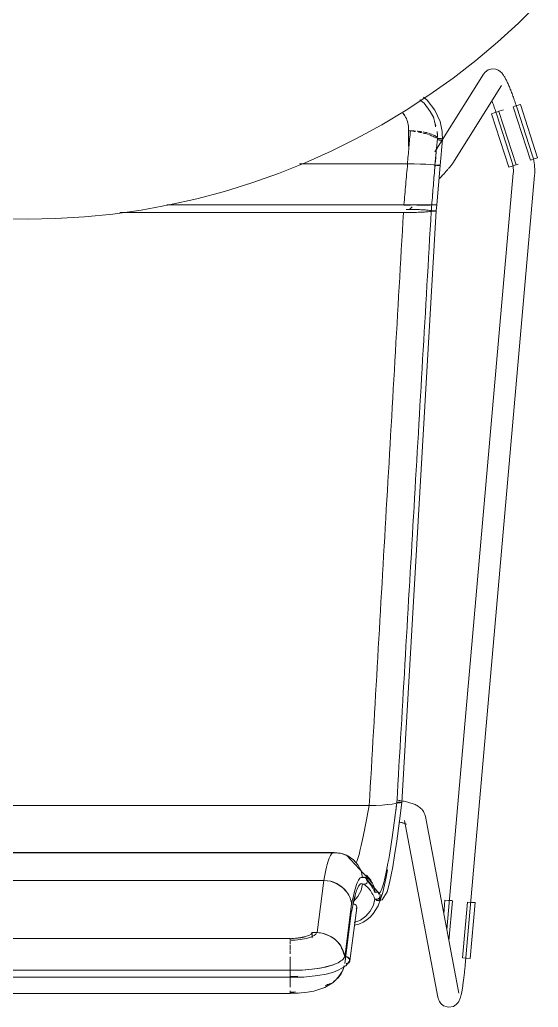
# Model space of a CAD drawing. Header units: millimetres. Extents: x 155927 to 295199, y -4084 to 97293.
# Drawn here: x 159744 to 160035, y 19266 to 19820 of the extents above; entities that cross this region are included whole.
import ezdxf

# ---------------------------------------------------------------- set-up
doc = ezdxf.new("R2010")
doc.units = ezdxf.units.MM
doc.header["$MEASUREMENT"] = 0
doc.layers.add('I-FURN', color=8, linetype='CONTINUOUS', lineweight=9)

msp = doc.modelspace()

# ---------------------------------------------------------------- linework, layer by layer
at = {"layer": 'I-FURN'}
for p, q in [((160024.15, 19818.05), (160035.52, 19829.31)), ((160012.33, 19807.27), (160024.15, 19818.05)), ((160000.09, 19796.96), (160012.33, 19807.27)), ((159987.46, 19787.15), (160000.09, 19796.96)), ((160005.36, 19790.48), (160004.47, 19789.36)), ((160005.36, 19790.48), (160007.1, 19791.71)), ((160007.1, 19791.71), (160009.32, 19792.29)), ((160009.32, 19792.29), (160011.3, 19792.12)), ((160011.3, 19792.12), (160012.68, 19791.6)), ((160012.68, 19791.6), (160013.59, 19791.03)), ((160013.59, 19791.03), (160014.22, 19790.51)), ((160014.22, 19790.51), (160014.68, 19790.05)), ((160014.68, 19790.05), (160015.05, 19789.62)), ((159974.43, 19777.85), (159987.46, 19787.15)), ((160004.47, 19789.36), (159981.44, 19752.6)), ((160015.05, 19789.62), (160015.37, 19789.22)), ((160015.37, 19789.22), (160015.64, 19788.83)), ((160015.64, 19788.83), (160015.9, 19788.44)), ((160015.9, 19788.44), (160016.14, 19788.05)), ((160016.14, 19788.05), (160016.38, 19787.65)), ((160016.38, 19787.65), (160016.61, 19787.24)), ((160016.61, 19787.24), (160016.84, 19786.82)), ((160016.84, 19786.82), (160017.06, 19786.37)), ((160017.06, 19786.37), (160017.29, 19785.92)), ((160017.29, 19785.92), (160017.53, 19785.44)), ((160017.53, 19785.44), (160017.76, 19784.95)), ((160017.76, 19784.95), (160017.99, 19784.44)), ((160017.99, 19784.44), (160018.23, 19783.92)), ((159987.33, 19739.41), (160014.64, 19782.99)), ((160018.23, 19783.92), (160018.47, 19783.37)), ((160018.47, 19783.37), (160018.71, 19782.81)), ((160018.71, 19782.81), (160018.96, 19782.23)), ((160018.96, 19782.23), (160019.21, 19781.64)), ((160019.21, 19781.64), (160019.45, 19781.02)), ((160019.45, 19781.02), (160019.71, 19780.4)), ((160019.71, 19780.4), (160019.96, 19779.76)), ((160019.96, 19779.76), (160020.21, 19779.11)), ((160020.21, 19779.11), (160020.46, 19778.44)), ((159961.05, 19769.09), (159974.43, 19777.85)), ((159968.72, 19775.02), (159971.11, 19773.02)), ((159970.74, 19776.37), (159972.85, 19774.69)), ((159972.85, 19774.69), (159977.18, 19769.16)), ((160009.27, 19774.1), (160009.51, 19773.48)), ((160009.51, 19773.48), (160009.74, 19772.85)), ((160020.46, 19778.44), (160020.72, 19777.76)), ((160020.72, 19777.76), (160020.97, 19777.07)), ((160020.97, 19777.07), (160021.23, 19776.38)), ((160021.23, 19776.38), (160021.48, 19775.67)), ((160021.48, 19775.67), (160021.74, 19774.95)), ((160021.74, 19774.95), (160021.99, 19774.23)), ((160021.99, 19774.23), (160022.24, 19773.5)), ((160022.24, 19773.5), (160022.49, 19772.77)), ((159947.33, 19760.86), (159961.05, 19769.09)), ((159971.11, 19773.02), (159974.61, 19768.45)), ((159974.61, 19768.45), (159976.52, 19764.76)), ((159977.18, 19769.16), (159980.08, 19762.85)), ((160009, 19767.18), (160010.95, 19767.81)), ((160009.74, 19772.85), (160009.98, 19772.2)), ((160009.98, 19772.2), (160010.21, 19771.54)), ((160010.21, 19771.54), (160010.45, 19770.88)), ((160010.45, 19770.88), (160010.68, 19770.2)), ((160010.68, 19770.2), (160010.92, 19769.52)), ((160010.92, 19769.52), (160011.15, 19768.84)), ((160010.95, 19767.81), (160012.92, 19768.44)), ((160011.15, 19768.84), (160011.38, 19768.15)), ((160011.38, 19768.15), (160011.61, 19767.46)), ((160022.73, 19738.48), (160013.04, 19768.48)), ((160015.62, 19769.31), (160013.14, 19768.51)), ((160021.11, 19771.09), (160030.8, 19741.08)), ((160021.23, 19771.13), (160023.2, 19771.76)), ((160022.49, 19772.77), (160022.74, 19772.03)), ((160022.74, 19772.03), (160022.98, 19771.29)), ((160022.98, 19771.29), (160023.13, 19770.84)), ((160031.84, 19744.03), (160023.13, 19770.84)), ((160023.2, 19771.76), (160025.15, 19772.39)), ((160025.15, 19772.39), (160034.84, 19742.39)), ((159980.08, 19762.85), (159981.3, 19757.2)), ((160009, 19767.18), (160018.69, 19737.17)), ((160011.61, 19767.46), (160011.72, 19767.13)), ((160011.72, 19767.13), (160020.43, 19740.32)), ((159933.29, 19753.19), (159947.33, 19760.86)), ((159962.39, 19757.52), (159963.43, 19757.52)), ((159962.44, 19749.01), (159962.44, 19758.76)), ((159981.3, 19757.2), (159981.38, 19751.74)), ((159918.95, 19746.09), (159933.29, 19753.19)), ((159981.2, 19752.22), (159977.16, 19745.78)), ((159980.09, 19738.14), (159981.51, 19752.63)), ((159904.34, 19739.56), (159918.95, 19746.09)), ((160020.43, 19740.32), (160020.62, 19739.68)), ((160032.89, 19741.76), (160030.92, 19741.12)), ((160031.86, 19743.98), (160031.84, 19744.03)), ((160032.19, 19742.88), (160031.86, 19743.98)), ((160032.47, 19741.78), (160032.19, 19742.88)), ((160032.71, 19740.66), (160032.47, 19741.78)), ((160032.91, 19739.54), (160032.71, 19740.66)), ((160034.84, 19742.39), (160032.89, 19741.76)), ((159889.49, 19733.63), (159904.34, 19739.56)), ((159961.74, 19738.97), (159901.25, 19738.97)), ((159901.25, 19738.97), (159961.74, 19738.97)), ((159965.5, 19738.94), (159961.74, 19738.97)), ((159961.86, 19738.97), (159965.5, 19738.94)), ((159965.59, 19738.94), (159969.03, 19738.87)), ((159969.03, 19738.87), (159965.6, 19738.94)), ((159972.13, 19738.75), (159969.03, 19738.87)), ((159969.1, 19738.87), (159972.13, 19738.75)), ((159974.61, 19738.6), (159972.13, 19738.75)), ((159972.17, 19738.75), (159974.61, 19738.6)), ((159976.34, 19738.43), (159974.61, 19738.6)), ((159974.63, 19738.6), (159976.34, 19738.42)), ((159977.24, 19738.23), (159976.34, 19738.43)), ((159976.35, 19738.42), (159977.23, 19738.23)), ((159977.23, 19738.23), (159977.7, 19738.24)), ((159977.71, 19738.24), (159977.24, 19738.23)), ((159977.25, 19738.05), (159977.72, 19738.04)), ((159977.72, 19738.04), (159977.25, 19738.05)), ((159977.7, 19738.24), (159978.2, 19738.24)), ((159978.2, 19738.24), (159977.71, 19738.24)), ((159978.69, 19738.24), (159978.2, 19738.24)), ((159978.2, 19738.24), (159978.69, 19738.24)), ((159978.7, 19738.04), (159978.21, 19738.04)), ((159978.22, 19738.04), (159978.71, 19738.04)), ((159978.26, 19715.94), (159980.08, 19738.14)), ((159979.15, 19738.23), (159978.69, 19738.24)), ((159978.69, 19738.24), (159979.14, 19738.23)), ((159979.16, 19738.05), (159978.7, 19738.04)), ((159978.71, 19738.04), (159979.16, 19738.05)), ((159979.14, 19738.23), (159979.53, 19738.21)), ((159979.53, 19738.21), (159979.15, 19738.23)), ((159979.16, 19738.05), (159979.54, 19738.07)), ((159979.54, 19738.07), (159979.16, 19738.05)), ((159979.83, 19738.19), (159979.53, 19738.21)), ((159979.53, 19738.21), (159979.82, 19738.19)), ((159979.54, 19738.07), (159979.83, 19738.09)), ((159979.83, 19738.09), (159979.54, 19738.07)), ((159980.02, 19738.16), (159979.83, 19738.19)), ((159979.83, 19738.09), (159980.02, 19738.11)), ((159980.02, 19738.11), (159979.83, 19738.09)), ((159980.01, 19738.16), (159980.08, 19738.14)), ((159980.09, 19738.14), (159980.02, 19738.16)), ((159980.02, 19738.11), (159980.09, 19738.14)), ((159980.08, 19738.14), (159980.02, 19738.11)), ((159983.22, 19734.53), (159982.87, 19734.14)), ((159983.57, 19734.9), (159983.22, 19734.53)), ((159983.9, 19735.27), (159983.57, 19734.9)), ((159984.21, 19735.62), (159983.9, 19735.27)), ((159984.51, 19735.95), (159984.21, 19735.62)), ((159984.8, 19736.28), (159984.51, 19735.95)), ((159985.07, 19736.59), (159984.8, 19736.28)), ((159985.33, 19736.88), (159985.07, 19736.59)), ((159985.57, 19737.16), (159985.33, 19736.88)), ((159985.8, 19737.43), (159985.57, 19737.16)), ((159986.02, 19737.68), (159985.8, 19737.43)), ((159986.22, 19737.92), (159986.02, 19737.68)), ((159986.41, 19738.15), (159986.22, 19737.92)), ((159986.59, 19738.37), (159986.41, 19738.15)), ((159986.76, 19738.59), (159986.59, 19738.37)), ((159986.94, 19738.82), (159986.76, 19738.59)), ((159987.12, 19739.08), (159986.94, 19738.82)), ((159987.33, 19739.41), (159987.12, 19739.08)), ((160020.64, 19737.8), (160018.69, 19737.17)), ((160020.62, 19739.68), (160020.79, 19739.04)), ((160022.61, 19738.44), (160020.64, 19737.8)), ((160020.79, 19739.04), (160020.93, 19738.4)), ((160020.93, 19738.4), (160021.04, 19737.74)), ((160021.04, 19737.74), (160021.13, 19737.09)), ((160021.13, 19737.09), (160021.19, 19736.43)), ((160021.19, 19736.43), (160021.23, 19735.77)), ((160021.24, 19735.1), (160021.22, 19734.44)), ((160021.23, 19735.77), (160021.24, 19735.1)), ((160023.99, 19738.88), (160022.83, 19738.51)), ((160033.06, 19738.4), (160032.91, 19739.54)), ((160033.16, 19737.27), (160033.06, 19738.4)), ((160033.22, 19736.13), (160033.16, 19737.27)), ((160033.21, 19733.84), (160033.24, 19734.98)), ((160033.24, 19734.98), (160033.22, 19736.13)), ((159874.4, 19728.29), (159889.49, 19733.63)), ((159980.06, 19731.1), (159979.61, 19730.63)), ((159980.49, 19731.56), (159980.06, 19731.1)), ((159980.91, 19732.01), (159980.49, 19731.56)), ((159981.32, 19732.46), (159980.91, 19732.01)), ((159981.73, 19732.89), (159981.32, 19732.46)), ((159982.12, 19733.32), (159981.73, 19732.89)), ((159982.5, 19733.73), (159982.12, 19733.32)), ((159982.87, 19734.14), (159982.5, 19733.73)), ((160021.17, 19733.75), (159983.88, 19309.25)), ((159994.18, 19289.38), (160033.13, 19732.7)), ((160021.18, 19733.78), (160021.17, 19733.75)), ((160021.22, 19734.44), (160021.18, 19733.78)), ((160033.13, 19732.7), (160033.21, 19733.84)), ((159843.66, 19719.45), (159859.12, 19723.57)), ((159859.12, 19723.57), (159874.4, 19728.29)), ((159828.04, 19715.96), (159843.66, 19719.45)), ((159796.46, 19710.87), (159812.3, 19713.1)), ((159812.3, 19713.1), (159828.04, 19715.96)), ((159826.8, 19716), (159959.79, 19716)), ((159959.79, 19716), (159826.8, 19716)), ((159958.69, 19380.67), (159977.98, 19712.58)), ((159959.79, 19716), (159963.58, 19716)), ((159963.58, 19716), (159959.79, 19716)), ((159963.58, 19715.88), (159959.8, 19715.87)), ((159959.8, 19715.87), (159963.58, 19715.88)), ((159963.32, 19713.44), (159961.07, 19713.47)), ((159963.02, 19713.33), (159964.49, 19714.85)), ((159966.87, 19713.37), (159963.32, 19713.44)), ((159963.58, 19716), (159967.15, 19715.99)), ((159967.15, 19715.99), (159963.58, 19716)), ((159969.99, 19713.24), (159966.87, 19713.37)), ((159970.26, 19715.89), (159967.14, 19715.88)), ((159967.14, 19715.88), (159970.27, 19715.89)), ((159967.15, 19715.99), (159970.28, 19715.98)), ((159970.28, 19715.98), (159967.15, 19715.99)), ((159972.49, 19713.08), (159969.99, 19713.24)), ((159972.76, 19715.9), (159970.26, 19715.89)), ((159970.27, 19715.89), (159972.77, 19715.9)), ((159970.28, 19715.98), (159972.78, 19715.97)), ((159972.78, 19715.97), (159970.28, 19715.98)), ((159974.24, 19712.89), (159972.49, 19713.08)), ((159974.51, 19715.92), (159972.76, 19715.9)), ((159972.77, 19715.9), (159974.52, 19715.92)), ((159974.53, 19715.96), (159972.78, 19715.97)), ((159972.79, 19715.97), (159974.53, 19715.96)), ((159975.14, 19712.68), (159974.24, 19712.89)), ((159974.26, 19712.27), (159975.15, 19712.48)), ((159974.53, 19715.96), (159975.42, 19715.94)), ((159975.42, 19715.94), (159974.53, 19715.96)), ((159975.61, 19712.69), (159975.14, 19712.68)), ((159975.15, 19712.48), (159975.62, 19712.47)), ((159975.88, 19715.93), (159975.41, 19715.93)), ((159975.41, 19715.93), (159975.88, 19715.93)), ((159975.42, 19715.94), (159975.89, 19715.95)), ((159975.89, 19715.95), (159975.42, 19715.94)), ((159976.11, 19712.69), (159975.61, 19712.69)), ((159975.62, 19712.47), (159976.11, 19712.47)), ((159976.38, 19715.93), (159975.88, 19715.93)), ((159975.88, 19715.93), (159976.38, 19715.93)), ((159975.89, 19715.95), (159976.38, 19715.95)), ((159976.39, 19715.95), (159975.89, 19715.95)), ((159976.6, 19712.68), (159976.11, 19712.69)), ((159976.11, 19712.47), (159976.6, 19712.47)), ((159976.38, 19715.95), (159976.87, 19715.95)), ((159976.87, 19715.93), (159976.38, 19715.93)), ((159976.38, 19715.93), (159976.87, 19715.93)), ((159976.88, 19715.95), (159976.39, 19715.95)), ((159977.05, 19712.67), (159976.6, 19712.68)), ((159976.6, 19712.47), (159977.05, 19712.48)), ((159976.87, 19715.95), (159977.33, 19715.94)), ((159977.32, 19715.93), (159976.87, 19715.93)), ((159976.87, 19715.93), (159977.32, 19715.93)), ((159977.33, 19715.94), (159976.88, 19715.95)), ((159977.43, 19712.66), (159977.05, 19712.67)), ((159977.05, 19712.48), (159977.44, 19712.5)), ((159977.7, 19715.93), (159977.32, 19715.93)), ((159977.32, 19715.93), (159977.71, 19715.93)), ((159977.33, 19715.94), (159977.71, 19715.94)), ((159977.71, 19715.94), (159977.33, 19715.94)), ((159977.72, 19712.63), (159977.43, 19712.66)), ((159977.44, 19712.5), (159977.73, 19712.52)), ((159977.71, 19715.94), (159978, 19715.94)), ((159978, 19715.94), (159977.71, 19715.94)), ((159977.91, 19712.61), (159977.72, 19712.63)), ((159977.73, 19712.52), (159977.92, 19712.55)), ((159977.98, 19712.58), (159977.91, 19712.61)), ((159977.92, 19712.55), (159977.98, 19712.58)), ((159978.25, 19715.94), (159977.99, 19712.58)), ((159978.19, 19715.94), (159978.25, 19715.94)), ((159978.25, 19715.94), (159978.19, 19715.94)), ((159978.19, 19715.94), (159978.26, 19715.94)), ((159978.26, 19715.94), (159978.19, 19715.94)), ((159739.94, 19708.08), (159748.58, 19707.99)), ((159748.58, 19707.99), (159764.57, 19708.31)), ((159764.57, 19708.31), (159780.54, 19709.27)), ((159780.54, 19709.27), (159796.46, 19710.87)), ((159800.43, 19711.68), (159959.53, 19711.68)), ((159959.53, 19711.68), (159800.43, 19711.68)), ((159959.53, 19711.68), (159963.31, 19711.71)), ((159963.31, 19711.71), (159966.88, 19711.79)), ((159966.88, 19711.79), (159970.01, 19711.91)), ((159970.01, 19711.91), (159972.51, 19712.08)), ((159972.51, 19712.08), (159974.26, 19712.27)), ((159953.18, 19379.71), (159954.92, 19380.08)), ((159954.92, 19380.08), (159953.19, 19379.72)), ((159955.83, 19380.48), (159954.92, 19380.08)), ((159954.92, 19380.08), (159955.83, 19380.48)), ((159955.83, 19380.48), (159956.3, 19380.46)), ((159956.3, 19380.46), (159955.83, 19380.48)), ((159956.3, 19380.46), (159956.79, 19380.46)), ((159956.8, 19380.46), (159956.3, 19380.46)), ((159956.83, 19380.88), (159956.34, 19380.88)), ((159956.34, 19380.88), (159956.84, 19380.88)), ((159957.17, 19381.8), (159956.44, 19381.9)), ((159956.79, 19380.46), (159957.29, 19380.47)), ((159957.29, 19380.47), (159956.8, 19380.46)), ((159957.32, 19380.87), (159956.83, 19380.88)), ((159956.84, 19380.88), (159957.33, 19380.87)), ((159958.69, 19380.67), (159957.14, 19368.81)), ((159957.88, 19381.69), (159957.17, 19381.8)), ((159957.29, 19380.47), (159957.74, 19380.49)), ((159957.75, 19380.49), (159957.29, 19380.47)), ((159957.78, 19380.85), (159957.32, 19380.87)), ((159957.33, 19380.87), (159957.78, 19380.85)), ((159957.74, 19380.49), (159958.13, 19380.52)), ((159958.13, 19380.52), (159957.75, 19380.49)), ((159958.15, 19380.82), (159957.78, 19380.85)), ((159957.78, 19380.85), (159958.16, 19380.82)), ((159958.13, 19380.52), (159958.43, 19380.57)), ((159958.43, 19380.57), (159958.13, 19380.52)), ((159958.44, 19380.77), (159958.15, 19380.82)), ((159958.16, 19380.82), (159958.45, 19380.77)), ((159958.43, 19380.57), (159958.62, 19380.62)), ((159958.62, 19380.62), (159958.43, 19380.57)), ((159958.63, 19380.72), (159958.44, 19380.77)), ((159958.45, 19380.77), (159958.63, 19380.72)), ((159959.28, 19381.45), (159958.59, 19381.58)), ((159958.62, 19380.62), (159958.69, 19380.67)), ((159958.69, 19380.67), (159958.62, 19380.62)), ((159958.69, 19380.67), (159958.63, 19380.72)), ((159958.63, 19380.72), (159958.69, 19380.67)), ((159959.96, 19381.32), (159959.28, 19381.45)), ((159960.63, 19381.17), (159959.96, 19381.32)), ((159961.29, 19381.02), (159960.63, 19381.17)), ((159961.93, 19380.86), (159961.29, 19381.02)), ((159962.56, 19380.69), (159961.93, 19380.86)), ((159963.18, 19380.5), (159962.56, 19380.69)), ((159963.78, 19380.31), (159963.18, 19380.5)), ((159964.37, 19380.1), (159963.78, 19380.31)), ((159964.95, 19379.88), (159964.37, 19380.1)), ((159965.53, 19379.65), (159964.95, 19379.88)), ((159556.88, 19378.95), (159940.28, 19378.95)), ((159940.28, 19378.95), (159556.88, 19378.95)), ((159940.28, 19378.95), (159944.05, 19379.01)), ((159944.05, 19379.01), (159940.36, 19378.95)), ((159944.05, 19379.01), (159947.58, 19379.16)), ((159947.58, 19379.16), (159944.11, 19379.01)), ((159947.58, 19379.16), (159950.68, 19379.4)), ((159950.69, 19379.4), (159947.63, 19379.17)), ((159950.68, 19379.4), (159953.18, 19379.71)), ((159953.18, 19379.71), (159950.72, 19379.4)), ((159966.09, 19379.4), (159965.53, 19379.65)), ((159966.64, 19379.13), (159966.09, 19379.4)), ((159967.17, 19378.84), (159966.64, 19379.13)), ((159967.71, 19378.51), (159967.17, 19378.84)), ((159968.25, 19378.15), (159967.71, 19378.51)), ((159968.78, 19377.75), (159968.25, 19378.15)), ((159969.31, 19377.3), (159968.78, 19377.75)), ((159969.83, 19376.78), (159969.31, 19377.3)), ((159970.34, 19376.18), (159969.83, 19376.78)), ((159970.83, 19375.5), (159970.34, 19376.18)), ((159971.26, 19374.7), (159970.83, 19375.5)), ((159971.63, 19373.81), (159971.26, 19374.7)), ((159957.14, 19368.81), (159955.78, 19358.88)), ((159957.55, 19369.56), (159957.05, 19369.66)), ((159958.02, 19369.46), (159957.55, 19369.56)), ((159958.46, 19369.36), (159958.02, 19369.46)), ((159958.88, 19369.25), (159958.46, 19369.36)), ((159959.28, 19369.15), (159958.88, 19369.25)), ((159959.64, 19369.04), (159959.28, 19369.15)), ((159959.98, 19368.93), (159959.64, 19369.04)), ((159960.28, 19368.82), (159959.98, 19368.93)), ((159960.09, 19370.59), (159978.91, 19271.3)), ((159960.55, 19368.72), (159960.28, 19368.82)), ((159971.89, 19372.82), (159971.63, 19373.81)), ((159990.7, 19273.53), (159971.89, 19372.82)), ((159960.78, 19368.63), (159960.55, 19368.72)), ((159960.98, 19368.54), (159960.78, 19368.63)), ((159961.13, 19368.46), (159960.98, 19368.54)), ((159961.22, 19368.42), (159961.13, 19368.46)), ((159961.29, 19368.37), (159961.22, 19368.42)), ((159961.31, 19368.36), (159961.29, 19368.37)), ((159955.78, 19358.88), (159954.6, 19350.87)), ((159576.18, 19352.45), (159920.97, 19352.45)), ((159920.97, 19352.45), (159576.18, 19352.45)), ((159920.43, 19352.6), (159615.63, 19352.6)), ((159924.18, 19352.16), (159920.43, 19352.6)), ((159920.97, 19352.45), (159924.76, 19351.97)), ((159924.76, 19351.98), (159920.97, 19352.45)), ((159928.64, 19350.43), (159924.18, 19352.16)), ((159928.33, 19350.61), (159924.76, 19351.98)), ((159924.76, 19351.97), (159928.33, 19350.61)), ((159927.54, 19351.03), (159925.62, 19351.74)), ((159942.15, 19335.34), (159927.54, 19351.03)), ((159928.33, 19350.61), (159931.46, 19348.44)), ((159931.47, 19348.44), (159928.33, 19350.61)), ((159931.46, 19348.44), (159933.97, 19345.56)), ((159933.97, 19345.57), (159931.47, 19348.44)), ((159954.6, 19350.87), (159953.57, 19344.55)), ((159935.73, 19342.17), (159933.97, 19345.57)), ((159933.97, 19345.56), (159935.72, 19342.17)), ((159936.62, 19338.46), (159935.73, 19342.17)), ((159949.85, 19338.69), (159950.59, 19342.76)), ((159953.57, 19344.55), (159951.76, 19335.53)), ((159582.22, 19336.85), (159914.93, 19336.85)), ((159914.93, 19336.85), (159582.22, 19336.85)), ((159914.93, 19336.85), (159911.07, 19307.57)), ((159918.7, 19336.38), (159914.93, 19336.85)), ((159922.25, 19335.06), (159918.7, 19336.38)), ((159938.43, 19338.43), (159935.55, 19338.48)), ((159936.62, 19338.46), (159937.09, 19338.62)), ((159937.09, 19338.62), (159936.62, 19338.46)), ((159937.09, 19338.62), (159937.59, 19338.66)), ((159937.59, 19338.66), (159937.09, 19338.62)), ((159937.59, 19338.66), (159938.08, 19338.57)), ((159938.08, 19338.58), (159937.59, 19338.66)), ((159938.53, 19338.38), (159938.08, 19338.58)), ((159938.08, 19338.57), (159938.53, 19338.37)), ((159946.26, 19329.14), (159938.13, 19338.56)), ((159938.91, 19338.06), (159938.53, 19338.38)), ((159938.53, 19338.37), (159938.91, 19338.06)), ((159938.8, 19339.84), (159941.2, 19337.01)), ((159941.21, 19337.01), (159938.8, 19339.84)), ((159938.91, 19338.06), (159939.2, 19337.66)), ((159939.21, 19337.66), (159938.91, 19338.06)), ((159939.2, 19335.75), (159938.91, 19335.35)), ((159938.91, 19335.35), (159939.21, 19335.75)), ((159939.2, 19337.66), (159939.39, 19337.2)), ((159939.39, 19336.22), (159939.2, 19335.75)), ((159939.4, 19337.2), (159939.21, 19337.66)), ((159939.21, 19335.75), (159939.4, 19336.21)), ((159939.39, 19337.2), (159939.46, 19336.71)), ((159939.46, 19336.71), (159939.39, 19336.22)), ((159939.46, 19336.71), (159939.4, 19337.2)), ((159939.4, 19336.21), (159939.46, 19336.71)), ((159941.2, 19337.01), (159942.84, 19333.68)), ((159942.85, 19333.68), (159941.21, 19337.01)), ((159947.96, 19330.17), (159949.85, 19338.69)), ((159951.76, 19335.53), (159950.36, 19330.53)), ((159925.36, 19332.98), (159922.25, 19335.06)), ((159927.85, 19330.24), (159925.36, 19332.98)), ((159933.97, 19327.84), (159935.73, 19331.24)), ((159935.73, 19331.24), (159936.62, 19334.95)), ((159937.09, 19334.79), (159936.62, 19334.95)), ((159936.62, 19334.95), (159937.09, 19334.79)), ((159937.3, 19334.67), (159936.87, 19334.85)), ((159937.59, 19334.75), (159937.09, 19334.79)), ((159937.09, 19334.79), (159937.59, 19334.75)), ((159938.08, 19334.84), (159937.59, 19334.75)), ((159937.59, 19334.75), (159938.08, 19334.83)), ((159938.53, 19335.04), (159938.08, 19334.84)), ((159938.08, 19334.83), (159938.53, 19335.04)), ((159938.91, 19335.35), (159938.53, 19335.04)), ((159938.53, 19335.04), (159938.91, 19335.35)), ((159942.84, 19333.68), (159943.63, 19330.07)), ((159943.63, 19330.07), (159942.85, 19333.68)), ((159943.63, 19330.07), (159944.1, 19330.22)), ((159944.1, 19330.22), (159943.63, 19330.07)), ((159944.1, 19330.22), (159944.6, 19330.25)), ((159944.6, 19330.25), (159944.1, 19330.22)), ((159944.6, 19330.25), (159945.09, 19330.16)), ((159945.1, 19330.16), (159944.6, 19330.25)), ((159945.09, 19330.16), (159945.54, 19329.95)), ((159945.55, 19329.95), (159945.1, 19330.16)), ((159945.29, 19322.54), (159947.96, 19330.17)), ((159945.54, 19329.95), (159945.92, 19329.63)), ((159945.93, 19329.64), (159945.55, 19329.95)), ((159950.36, 19330.53), (159947.59, 19325.9)), ((159931.71, 19325.44), (159930.34, 19319.15)), ((159931.47, 19324.97), (159933.97, 19327.84)), ((159932.47, 19327.87), (159931.71, 19325.44)), ((159942.68, 19322.95), (159943.58, 19326.58)), ((159944.05, 19326.42), (159943.58, 19326.58)), ((159943.58, 19326.58), (159944.05, 19326.42)), ((159944.55, 19326.38), (159944.05, 19326.42)), ((159944.05, 19326.42), (159944.55, 19326.37)), ((159945.4, 19325.37), (159944.49, 19325.66)), ((159945.04, 19326.45), (159944.55, 19326.38)), ((159944.55, 19326.37), (159945.04, 19326.45)), ((159945.5, 19326.65), (159945.04, 19326.45)), ((159945.04, 19326.45), (159945.5, 19326.65)), ((159947.59, 19325.9), (159945.4, 19325.37)), ((159945.88, 19326.95), (159945.5, 19326.65)), ((159945.5, 19326.65), (159945.89, 19326.95)), ((159946.18, 19327.35), (159945.88, 19326.95)), ((159945.89, 19326.95), (159946.19, 19327.35)), ((159945.92, 19329.63), (159946.21, 19329.23)), ((159946.21, 19329.23), (159945.93, 19329.64)), ((159946.1, 19329.41), (159946.23, 19329.2)), ((159946.38, 19327.8), (159946.18, 19327.35)), ((159946.19, 19327.35), (159946.38, 19327.8)), ((159946.21, 19329.23), (159946.39, 19328.77)), ((159946.4, 19328.77), (159946.21, 19329.23)), ((159946.45, 19328.29), (159946.38, 19327.8)), ((159946.38, 19327.8), (159946.46, 19328.29)), ((159946.39, 19328.77), (159946.45, 19328.29)), ((159946.46, 19328.29), (159946.4, 19328.77)), ((159982.84, 19325.88), (159982.15, 19317.99)), ((159982.84, 19325.88), (159984.89, 19325.7)), ((159984.89, 19325.7), (159986.95, 19325.52)), ((159985.09, 19302.91), (159987.07, 19325.51)), ((159995.52, 19324.77), (159992.76, 19293.36)), ((159995.65, 19324.76), (159997.71, 19324.58)), ((159997.71, 19324.58), (159999.75, 19324.4)), ((159930.46, 19319.93), (159926.62, 19290.23)), ((159930.48, 19323.48), (159926.64, 19293.77)), ((159933.31, 19321.57), (159929.46, 19291.79)), ((159931.45, 19323.67), (159930.95, 19323.63)), ((159931.94, 19323.59), (159931.45, 19323.67)), ((159932.39, 19323.4), (159931.94, 19323.59)), ((159932.77, 19323.1), (159932.39, 19323.4)), ((159933.07, 19322.71), (159932.77, 19323.1)), ((159933.26, 19322.27), (159933.07, 19322.71)), ((159933.07, 19320.89), (159933.26, 19321.33)), ((159933.32, 19321.8), (159933.26, 19322.27)), ((159933.26, 19321.33), (159933.32, 19321.8)), ((159938.45, 19316.81), (159940.94, 19319.63)), ((159940.94, 19319.63), (159942.68, 19322.95)), ((159942.78, 19318.43), (159945.29, 19322.54)), ((159999.75, 19324.4), (159996.99, 19292.99)), ((159931.86, 19313.23), (159935.37, 19314.63)), ((159934.5, 19312.38), (159936.87, 19313.41)), ((159935.37, 19314.63), (159938.45, 19316.81)), ((159936.87, 19313.41), (159939.07, 19314.78)), ((159939.07, 19314.78), (159941.05, 19316.46)), ((159941.05, 19316.46), (159942.78, 19318.43)), ((159932, 19311.72), (159934.5, 19312.38)), ((159896, 19304.38), (159601.15, 19304.38)), ((159601.15, 19304.33), (159896, 19304.33)), ((159899.04, 19304.49), (159896, 19304.38)), ((159896, 19302.8), (159896, 19301.06)), ((159901.89, 19304.81), (159899.04, 19304.49)), ((159904.38, 19305.32), (159901.89, 19304.81)), ((159906.37, 19305.99), (159904.38, 19305.32)), ((159907.72, 19306.78), (159906.37, 19305.99)), ((159908.36, 19307.64), (159907.72, 19306.78)), ((159908.36, 19304.7), (159908.36, 19307.64)), ((159911.07, 19307.57), (159908.36, 19307.64)), ((159908.36, 19304.7), (159908.36, 19307.63)), ((159896, 19300.47), (159896, 19298.01)), ((159896, 19297.49), (159896, 19295.65)), ((159896, 19294.02), (159896, 19290.46)), ((159927.39, 19296.2), (159926.77, 19291.43)), ((159929.1, 19291.29), (159927.21, 19288.91)), ((159994.95, 19293.17), (159992.89, 19293.35)), ((159996.99, 19292.99), (159994.95, 19293.17)), ((159896, 19286.48), (159601.15, 19286.48)), ((159896, 19286.46), (159896, 19290.27)), ((159896, 19290.27), (159896, 19286.46)), ((159896, 19286.48), (159902.41, 19286.57)), ((159896, 19286.48), (159896, 19282.52)), ((159896, 19286.37), (159896, 19286.48)), ((159896, 19286.15), (159896, 19286.37)), ((159896, 19285.82), (159896, 19286.15)), ((159896, 19285.4), (159896, 19285.82)), ((159902.41, 19286.57), (159908.4, 19287.05)), ((159908.4, 19287.05), (159913.84, 19287.88)), ((159913.84, 19287.88), (159917.34, 19288.68)), ((159917.34, 19288.68), (159920.16, 19289.56)), ((159920.16, 19289.56), (159920.67, 19289.75)), ((159923.38, 19286.61), (159920.21, 19285.42)), ((159927.21, 19288.91), (159923.38, 19286.61)), ((159925.07, 19285.8), (159923.74, 19283.53)), ((159993.8, 19285.49), (159993.88, 19286.23)), ((159993.88, 19286.23), (159993.95, 19286.97)), ((159993.95, 19286.97), (159994.03, 19287.72)), ((159994.03, 19287.72), (159994.1, 19288.47)), ((159994.1, 19288.47), (159994.16, 19289.22)), ((159994.16, 19289.22), (159994.18, 19289.38)), ((159601.15, 19282.52), (159896, 19282.52)), ((159896, 19284.93), (159896, 19285.4)), ((159896, 19284.43), (159896, 19284.93)), ((159896, 19283.94), (159896, 19284.43)), ((159896, 19283.48), (159896, 19283.94)), ((159896, 19283.09), (159896, 19283.48)), ((159896, 19282.79), (159896, 19283.09)), ((159896, 19282.59), (159896, 19282.79)), ((159896, 19282.77), (159896, 19279.75)), ((159896, 19279.74), (159896, 19282.76)), ((159903.56, 19282.67), (159896, 19282.52)), ((159896, 19282.52), (159896, 19282.59)), ((159911.45, 19283.47), (159903.56, 19282.67)), ((159916.17, 19284.34), (159911.45, 19283.47)), ((159920.21, 19285.42), (159916.17, 19284.34)), ((159922.07, 19281.46), (159920.09, 19279.63)), ((159923.74, 19283.53), (159922.07, 19281.46)), ((159993.14, 19279.88), (159993.23, 19280.54)), ((159993.23, 19280.54), (159993.31, 19281.22)), ((159993.31, 19281.22), (159993.4, 19281.9)), ((159993.4, 19281.9), (159993.48, 19282.6)), ((159993.48, 19282.6), (159993.57, 19283.31)), ((159993.57, 19283.31), (159993.65, 19284.03)), ((159993.65, 19284.03), (159993.73, 19284.76)), ((159993.73, 19284.76), (159993.8, 19285.49)), ((159896, 19279.58), (159896, 19277)), ((159896, 19274.98), (159896, 19273.5)), ((159909.23, 19274.74), (159905.73, 19274.08)), ((159915.38, 19276.76), (159909.23, 19274.74)), ((159920.09, 19279.63), (159915.38, 19276.76)), ((159992.22, 19274.12), (159992.31, 19274.62)), ((159992.31, 19274.62), (159992.41, 19275.13)), ((159992.41, 19275.13), (159992.5, 19275.67)), ((159992.5, 19275.67), (159992.59, 19276.22)), ((159992.59, 19276.22), (159992.69, 19276.79)), ((159992.69, 19276.79), (159992.78, 19277.37)), ((159992.78, 19277.37), (159992.87, 19277.97)), ((159992.87, 19277.97), (159992.96, 19278.59)), ((159992.96, 19278.59), (159993.05, 19279.23)), ((159993.05, 19279.23), (159993.14, 19279.88)), ((159601.15, 19273.48), (159896, 19273.48)), ((159896, 19273.48), (159896, 19273.65)), ((159900.52, 19273.57), (159896, 19273.48)), ((159905.73, 19274.08), (159900.52, 19273.57)), ((159979, 19270.88), (159978.91, 19271.3)), ((159979.13, 19270.37), (159979, 19270.88)), ((159979.35, 19269.75), (159979.13, 19270.37)), ((159979.72, 19268.94), (159979.35, 19269.75)), ((159990.55, 19268.84), (159990.85, 19269.4)), ((159990.85, 19269.4), (159991.06, 19269.88)), ((159991.06, 19269.88), (159991.23, 19270.3)), ((159991.23, 19270.3), (159991.38, 19270.71)), ((159991.38, 19270.71), (159991.5, 19271.1)), ((159991.5, 19271.1), (159991.62, 19271.5)), ((159991.62, 19271.5), (159991.72, 19271.9)), ((159991.72, 19271.9), (159991.83, 19272.32)), ((159991.83, 19272.32), (159991.93, 19272.74)), ((159991.93, 19272.74), (159992.03, 19273.19)), ((159992.03, 19273.19), (159992.12, 19273.65)), ((159992.12, 19273.65), (159992.22, 19274.12)), ((159980.47, 19267.86), (159979.72, 19268.94)), ((159982.05, 19266.54), (159980.47, 19267.86)), ((159982.05, 19266.54), (159984.8, 19265.71)), ((159984.8, 19265.71), (159987.56, 19266.19)), ((159987.56, 19266.19), (159989.21, 19267.23)), ((159989.21, 19267.23), (159990.07, 19268.14)), ((159990.07, 19268.14), (159990.55, 19268.84))]:
    msp.add_line(p, q, dxfattribs=at)
for centre, major_axis, ratio, start_param, end_param in [((159914.8, 19321.78), (15.78, 0), 0.955139, 0.595876, 1.562553), ((159914.8, 19321.78), (15.78, 0), 0.955139, 0.354206, 0.595753), ((159914.8, 19321.78), (15.78, 0), 0.955139, 0.112537, 0.354036), ((159931.36, 19321.8), (1.96, 0), 0.955139, 5.775592, 8.064923), ((159896, 19289.23), (0, 15.75), 0.000004, 5.8107, 5.99294), ((159896, 19277.76), (12.4, 0), 0.287441, 4.712389, 4.950404)]:
    msp.add_ellipse(centre, major_axis=major_axis, ratio=ratio, start_param=start_param, end_param=end_param, dxfattribs=at)
for points, knots in [([(159974.6, 19768.43), (159975.12, 19767.61), (159976.7, 19764.89), (159977.29, 19761.9), (159977.58, 19759.8)], [-0.4024189, -0.4024189, -0.4024189, -0.4024189, -0.3333333, -0.1789981, -0.1789981, -0.1789981, -0.1789981]), ([(159959.28, 19767.41), (159960.04, 19766.51), (159961.97, 19763.51), (159962.6, 19759.91), (159962.39, 19757.52)], [0.5, 0.5, 0.5, 0.5, 0.6666667, 1, 1, 1, 1]), ([(159978.67, 19753.19), (159978.81, 19753.21), (159979.1, 19753.24), (159979.52, 19753.25), (159979.89, 19753.24), (159980.19, 19753.22), (159980.46, 19753.19), (159980.71, 19753.14), (159980.93, 19753.07), (159981.13, 19753.01), (159981.32, 19752.91), (159981.43, 19752.82), (159981.46, 19752.78)], [0, 0, 0, 0, 0.0555556, 0.1111111, 0.1666667, 0.1944444, 0.2222222, 0.2777778, 0.3055556, 0.3333333, 0.3888889, 0.4444444, 0.4444444, 0.4444444, 0.4444444]), ([(159975.15, 19712.48), (159974.87, 19712.33), (159973.48, 19712.13), (159970.12, 19711.91), (159966.96, 19711.78), (159963.35, 19711.7), (159960.8, 19711.68), (159959.53, 19711.68)], [-1, -1, -1, -1, -0.666667, -0.5, -0.333333, -0.166667, 0, 0, 0, 0]), ([(159961.07, 19713.47), (159963.09, 19713.46), (159966.32, 19713.4), (159970.11, 19713.25), (159973.46, 19713.03), (159974.85, 19712.82), (159975.14, 19712.68)], [-0.9335619, -0.9335619, -0.9335619, -0.9335619, -0.6666667, -0.5, -0.3333333, 0, 0, 0, 0]), ([(159977.99, 19712.58), (159977.99, 19712.56), (159977.85, 19712.53), (159977.46, 19712.5), (159977.07, 19712.48), (159976.61, 19712.47), (159976.12, 19712.47), (159975.61, 19712.47), (159975.3, 19712.47), (159975.15, 19712.48)], [-0.498493, -0.498493, -0.498493, -0.498493, -0.375, -0.3125, -0.25, -0.1875, -0.125, -0.0625, 0, 0, 0, 0]), ([(159945.46, 19329.19), (159945.87, 19329.38), (159947.29, 19330.98), (159949.73, 19339.28), (159952.78, 19357.72), (159954.81, 19372.93), (159955.83, 19380.48)], [0.1500588, 0.1500588, 0.1500588, 0.1500588, 0.25, 0.5, 0.75, 1, 1, 1, 1]), ([(159940.28, 19378.95), (159939.3, 19373.56), (159937.36, 19362.78), (159934.92, 19352.07), (159933.46, 19347.83), (159932.98, 19346.68)], [0, 0, 0, 0, 0.25, 0.5, 0.625, 0.625, 0.625, 0.625]), ([(159920.43, 19352.6), (159919.6, 19352.6), (159917.77, 19350.22), (159915.94, 19342.58), (159914.93, 19336.85)], [0.0892846, 0.0892846, 0.0892846, 0.0892846, 0.5, 1, 1, 1, 1]), ([(159931.17, 19323.57), (159931.97, 19327.28), (159933.78, 19333.77), (159935.6, 19335.5), (159936.62, 19334.95)], [0.1122148, 0.1122148, 0.1122148, 0.1122148, 0.5, 1, 1, 1, 1]), ([(159938.75, 19337.2), (159939.21, 19336.81), (159940.83, 19335.13), (159942.46, 19332.48), (159943.63, 19330.07)], [0.303693, 0.303693, 0.303693, 0.303693, 0.5, 1, 1, 1, 1]), ([(159937.3, 19334.67), (159938.23, 19334.2), (159940.33, 19332.41), (159942.42, 19328.98), (159943.58, 19326.58)], [0.0974621, 0.0974621, 0.0974621, 0.0974621, 0.5, 1, 1, 1, 1]), ([(159943.58, 19326.58), (159944.6, 19325.03), (159945.89, 19325.26), (159947.17, 19328.28), (159947.43, 19329)], [0, 0, 0, 0, 0.25, 0.3133981, 0.3133981, 0.3133981, 0.3133981]), ([(159914.61, 19307.02), (159915.84, 19306.7), (159919.36, 19305.27), (159922.67, 19302.81), (159923.8, 19300.65)], [-0.8333333, -0.8333333, -0.8333333, -0.8333333, -0.6666667, -0.3333333, -0.3333333, -0.3333333, -0.3333333]), ([(159927.49, 19290.19), (159927.63, 19290.19), (159927.86, 19290.2), (159928.15, 19290.27), (159928.42, 19290.37), (159928.73, 19290.55), (159929.05, 19290.84), (159929.29, 19291.2), (159929.42, 19291.55), (159929.47, 19291.86), (159929.47, 19292.13), (159929.44, 19292.4), (159929.37, 19292.65), (159929.25, 19292.9), (159929.06, 19293.21), (159928.74, 19293.54), (159928.34, 19293.77), (159927.99, 19293.89), (159927.61, 19293.96), (159927.17, 19293.95), (159926.81, 19293.85), (159926.64, 19293.77)], [0.1111111, 0.1111111, 0.1111111, 0.1111111, 0.1666667, 0.1944444, 0.2222222, 0.2777778, 0.3333333, 0.3888889, 0.4444444, 0.4791667, 0.5138889, 0.5486111, 0.5833333, 0.6180556, 0.6527778, 0.7222222, 0.7916667, 0.8263889, 0.8611111, 0.9305556, 1, 1, 1, 1]), ([(159927.89, 19293.86), (159928.01, 19293.83), (159928.24, 19293.73), (159928.65, 19293.45), (159929.11, 19292.9), (159929.36, 19292.03), (159929.13, 19291.25), (159928.73, 19290.74), (159928.35, 19290.44), (159927.89, 19290.25), (159927.56, 19290.21), (159927.4, 19290.21)], [-0.8125, -0.8125, -0.8125, -0.8125, -0.765625, -0.71875, -0.625, -0.5, -0.375, -0.3125, -0.25, -0.1875, -0.125, -0.125, -0.125, -0.125]), ([(159920.36, 19280.1), (159920.75, 19280.38), (159922.13, 19281.42), (159924.13, 19283.58), (159925.74, 19286.43), (159926.21, 19288.37), (159926.37, 19289.14)], [0.434972, 0.434972, 0.434972, 0.434972, 0.5, 0.6666667, 0.8333333, 0.9407177, 0.9407177, 0.9407177, 0.9407177])]:
    msp.add_open_spline(points, degree=3, knots=knots, dxfattribs=at)
for points in [[(159959.28, 19767.41), (159959.54, 19767.1), (159959.81, 19766.78), (159960.06, 19766.45)], [(159977.7, 19760.43), (159977.5, 19761.16), (159977.27, 19761.87), (159977, 19762.58)], [(159961.74, 19738.97), (159962.04, 19742.1), (159962.63, 19748.35), (159963.17, 19754.49), (159963.43, 19757.52)], [(159962.44, 19759.04), (159962.45, 19758.53), (159962.43, 19758.03), (159962.39, 19757.52)], [(159963.43, 19757.52), (159964.39, 19757.51), (159965.32, 19757.48), (159966.23, 19757.42)], [(159966.27, 19757.1), (159965.8, 19757.17), (159965.32, 19757.22), (159964.84, 19757.27)], [(159967.15, 19757.35), (159968.05, 19757.28), (159968.94, 19757.18), (159969.79, 19757.05)], [(159969.96, 19756.45), (159969.32, 19756.59), (159968.65, 19756.73), (159967.97, 19756.85)], [(159970.64, 19756.92), (159971.48, 19756.78), (159972.29, 19756.61), (159973.03, 19756.42)], [(159978.49, 19757.18), (159978.58, 19756.37), (159978.59, 19755.54), (159978.58, 19754.72)], [(159973.22, 19755.61), (159972.42, 19755.86), (159971.54, 19756.08), (159970.62, 19756.3)], [(159975.84, 19754.61), (159975.21, 19754.91), (159974.46, 19755.19), (159973.65, 19755.45)], [(159973.69, 19756.24), (159974.42, 19756.03), (159975.06, 19755.8), (159975.66, 19755.55)], [(159977.66, 19753.54), (159977.25, 19753.86), (159976.73, 19754.19), (159976.09, 19754.5)], [(159976.12, 19755.35), (159976.82, 19755.03), (159977.96, 19754.33), (159978.53, 19753.58), (159978.67, 19753.19)], [(159977.24, 19738.23), (159977.47, 19740.76), (159977.95, 19745.79), (159978.43, 19750.74), (159978.67, 19753.19)], [(159978.63, 19754.02), (159978.62, 19754.67), (159978.58, 19755.32), (159978.52, 19755.96)], [(159981.32, 19751.88), (159981.28, 19751.93), (159981.16, 19752.02), (159980.86, 19752.15), (159980.48, 19752.27), (159980.02, 19752.36), (159979.53, 19752.43), (159979.03, 19752.46), (159978.72, 19752.46), (159978.57, 19752.45)], [(159977.36, 19739.14), (159977.55, 19741.15), (159977.75, 19743.15), (159977.95, 19745.13)], [(159961.86, 19738.97), (159961.51, 19735.15), (159961.17, 19731.32), (159960.82, 19727.49)], [(159977.23, 19738.23), (159976.93, 19734.52), (159976.32, 19727.1), (159975.72, 19719.66), (159975.42, 19715.94)], [(159977.25, 19738.05), (159976.94, 19734.4), (159976.64, 19730.75), (159976.34, 19727.1)], [(159960.82, 19727.49), (159960.48, 19723.66), (159960.14, 19719.83), (159959.79, 19716)], [(159976.04, 19723.48), (159976, 19723.07), (159975.97, 19722.66), (159975.94, 19722.25)], [(159975.15, 19712.48), (159971.93, 19657.07), (159965.49, 19546.31), (159959.05, 19435.72), (159955.83, 19380.48)], [(159975.14, 19712.68), (159975.19, 19713.22), (159975.28, 19714.3), (159975.37, 19715.39), (159975.41, 19715.93)], [(159975.14, 19712.68), (159975.74, 19712.7), (159977.24, 19712.69), (159977.99, 19712.62), (159977.99, 19712.58)], [(159975.15, 19712.48), (159975.19, 19713.06), (159975.28, 19714.21), (159975.37, 19715.37), (159975.42, 19715.94)], [(159959.53, 19711.68), (159956.33, 19656.16), (159953.14, 19600.63), (159949.94, 19545.19)], [(159949.94, 19545.19), (159946.75, 19489.73), (159943.55, 19434.31), (159940.36, 19378.95)], [(159954.65, 19371.31), (159955.04, 19374.34), (159955.42, 19377.41), (159955.81, 19380.47)], [(159920.97, 19352.45), (159920.79, 19352.55), (159920.61, 19352.6), (159920.43, 19352.6)], [(159930.48, 19323.48), (159931.5, 19328.98), (159933.55, 19337.04), (159935.6, 19339.01), (159936.62, 19338.46)], [(159910.83, 19307.56), (159910.57, 19306.45), (159907.19, 19304.28), (159899.79, 19303.32), (159896, 19303.26)], [(159896.84, 19304.33), (159899.62, 19304.39), (159902.76, 19304.66), (159904.38, 19305.27)], [(159926.64, 19293.77), (159926.49, 19295.02), (159925.91, 19297.39), (159924.14, 19300.73), (159921.61, 19303.57), (159918.47, 19305.76), (159914.87, 19307.18), (159912.37, 19307.53), (159911.07, 19307.57)], [(159924.65, 19299.29), (159925.35, 19298.03), (159925.75, 19296.66), (159926.09, 19295.28)], [(159926.43, 19293.78), (159926.08, 19293.06), (159924.77, 19291.65), (159921.07, 19289.75), (159916, 19288.22), (159909.86, 19287.11), (159903, 19286.48), (159898.35, 19286.41), (159896, 19286.46)], [(159926.9, 19293.93), (159926.98, 19293.94), (159927.15, 19293.96), (159927.31, 19293.96), (159927.4, 19293.96)], [(159926.15, 19288.82), (159926, 19288.17), (159925.8, 19287.52), (159925.56, 19286.89)], [(159900.27, 19283.07), (159898.85, 19283.03), (159897.43, 19283.03), (159896, 19283.06)], [(159915.61, 19277.93), (159916.56, 19278.19), (159917.5, 19278.54), (159918.39, 19278.96)], [(159900.97, 19273.79), (159899.39, 19273.64), (159897.72, 19273.57), (159896, 19273.58)]]:
    msp.add_open_spline(points, degree=3, dxfattribs=at)

doc.saveas('drawing.dxf')
